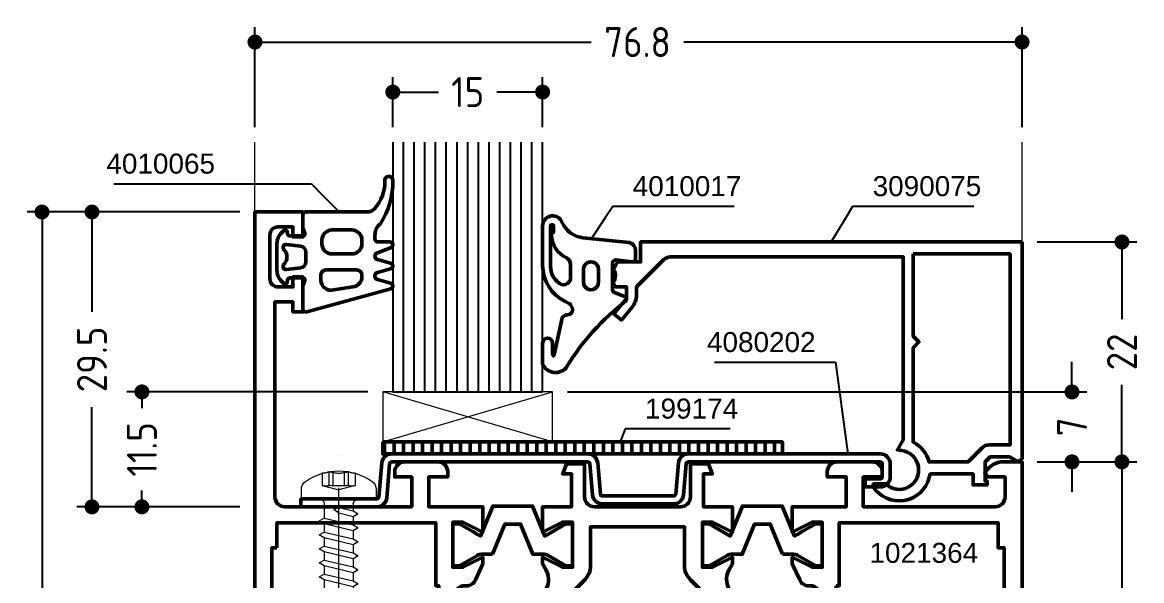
# Model space of a CAD drawing. Header units: millimetres. Extents: x 33 to 159, y 23 to 255.
# Drawn here: x 33.3 to 145.3, y 199 to 254.9 of the extents above; entities that cross this region are included whole.
import ezdxf

# ---------------------------------------------------------------- set-up
doc = ezdxf.new("R2010")
doc.units = ezdxf.units.MM
doc.linetypes.add('CENTER', pattern=[50.8, 31.75, -6.35, 6.35, -6.35])
doc.linetypes.add('HIDDEN', pattern=[9.525, 6.35, -3.175])
for name, color, linetype, lineweight in [('AM_5', 3, 'Continuous', 25), ('AM_C', 50, 'Continuous', 50), ('AM_S', 80, 'Continuous', 50), ('Cent3', 70, 'CENTER', 18), ('CHide4', 10, 'HIDDEN', 13), ('Cont2', 2, 'Continuous', 25), ('Cont3', 70, 'Continuous', 18), ('Cont4', 10, 'Continuous', 13)]:
    doc.layers.add(name, color=color, linetype=linetype, lineweight=lineweight)
doc.styles.add('HBS_DIMTEXTSTYLE', font='isocp.shx')
doc.styles.add('SWISSL', font='swissl.ttf')
doc.dimstyles.new('Konstruktionsschnitt 1-1$0', dxfattribs={"dimscale": 0, "dimtxt": 3, "dimasz": 1.5, "dimexe": 1.5, "dimexo": 1.5, "dimgap": 1.5, "dimtad": 0, "dimdsep": 46, "dimtxsty": 'HBS_DIMTEXTSTYLE', "dimblk": 'PUNKT', "dimcen": 0, "dimclrd": 3, "dimclre": 3, "dimclrt": 2, "dimadec": 1, "dimazin": 2, "dimtfac": 0.7, "dimtofl": 0, "dimtmove": 0, "dimatfit": 3, "dimfxl": 0, "dimtolj": 1, "dimtzin": 0, "dimarcsym": 0})

# ---------------------------------------------------------------- blocks, each defined once
blk = doc.blocks.new('*U25', base_point=(43.9, 167.94))
for p, q in [((43.9, 181.87), (18.9, 181.87)), ((43.9, 180.8), (18.9, 180.8)), ((43.9, 179.73), (18.9, 179.73)), ((43.9, 178.66), (18.9, 178.66)), ((43.9, 177.59), (18.9, 177.59)), ((43.9, 176.51), (18.9, 176.51)), ((43.9, 175.44), (18.9, 175.44)), ((43.9, 174.37), (18.9, 174.37)), ((43.9, 173.3), (18.9, 173.3)), ((43.9, 172.23), (18.9, 172.23)), ((43.9, 171.16), (18.9, 171.16)), ((43.9, 170.09), (18.9, 170.09)), ((43.9, 169.01), (18.9, 169.01))]:
    blk.add_line(p, q)
blk.add_lwpolyline([(18.9, 167.94), (43.9, 167.94), (43.9, 182.94), (18.9, 182.94)])
blk = doc.blocks.new('PUNKT')
at = {"color": 0, "linetype": 'Continuous'}
blk.add_line((-0.5, 0), (-1, 0), dxfattribs=at)
at = {"color": 0, "linetype": 'Continuous', "const_width": 0.5}
blk.add_lwpolyline([(-0.25, 0, 1), (0.25, 0, 1)], format="xyb", close=True, dxfattribs=at)
blk = doc.blocks.new('*D63')
at = {"layer": 'AM_5', "color": 3, "lineweight": -2, "transparency": 16777216}
for p, q in [((70.36, 244.4), (70.36, 249.4)), ((85.36, 244.4), (85.36, 249.4)), ((71.86, 247.9), (74.95, 247.9)), ((83.86, 247.9), (80.77, 247.9))]:
    blk.add_line(p, q, dxfattribs=at)
at = {"layer": 'AM_5', "color": 3, "lineweight": -2, "transparency": 16777216, "xscale": 1.5, "yscale": 1.5, "zscale": 1.5, "rotation": 180}
blk.add_blockref('PUNKT', (70.36, 247.9), dxfattribs=at)
at = {"layer": 'AM_5', "color": 3, "lineweight": -2, "transparency": 16777216, "xscale": 1.5, "yscale": 1.5, "zscale": 1.5}
blk.add_blockref('PUNKT', (85.36, 247.9), dxfattribs=at)
at = {"layer": 'AM_5', "color": 2, "transparency": 16777216, "insert": (77.86, 247.9), "char_height": 3, "attachment_point": 5, "style": 'HBS_DIMTEXTSTYLE'}
blk.add_mtext('\\A1;15', dxfattribs=at)
blk = doc.blocks.new('*D64')
at = {"layer": 'AM_5', "color": 3, "lineweight": -2, "transparency": 16777216}
for p, q in [((56.56, 244.4), (56.56, 254.4)), ((133.36, 244.4), (133.36, 254.4)), ((58.06, 252.9), (90.21, 252.9)), ((131.86, 252.9), (99.51, 252.9))]:
    blk.add_line(p, q, dxfattribs=at)
at = {"layer": 'AM_5', "color": 3, "lineweight": -2, "transparency": 16777216, "xscale": 1.5, "yscale": 1.5, "zscale": 1.5, "rotation": 180}
blk.add_blockref('PUNKT', (56.56, 252.9), dxfattribs=at)
at = {"layer": 'AM_5', "color": 3, "lineweight": -2, "transparency": 16777216, "xscale": 1.5, "yscale": 1.5, "zscale": 1.5}
blk.add_blockref('PUNKT', (133.36, 252.9), dxfattribs=at)
at = {"layer": 'AM_5', "color": 2, "transparency": 16777216, "insert": (94.86, 252.9), "char_height": 3, "attachment_point": 5, "style": 'HBS_DIMTEXTSTYLE'}
blk.add_mtext('\\A1;76.8', dxfattribs=at)
blk = doc.blocks.new('*S515')
at = {"layer": 'AM_5', "color": 3}
for p, q in [((92.38, 236.46), (91.62, 235.32)), ((104.53, 236.46), (92.38, 236.46))]:
    blk.add_line(p, q, dxfattribs=at)
at = {"layer": 'AM_5', "color": 3, "linetype": 'Continuous'}
blk.add_line((91.62, 235.32), (90.24, 233.24), dxfattribs=at)
at = {"layer": 'AM_5', "color": 2, "insert": (94.38, 237.46), "char_height": 2, "attachment_point": 7, "style": 'SWISSL'}
blk.add_mtext('4010017', dxfattribs=at)
blk = doc.blocks.new('*S516')
at = {"layer": 'AM_5', "color": 3}
for p, q in [((42.43, 238.71), (62.21, 238.71)), ((62.21, 238.71), (63.23, 237.68))]:
    blk.add_line(p, q, dxfattribs=at)
at = {"layer": 'AM_5', "color": 3, "linetype": 'Continuous'}
blk.add_line((63.23, 237.68), (64.98, 235.9), dxfattribs=at)
at = {"layer": 'AM_5', "color": 2, "insert": (52.56, 239.71), "char_height": 2, "attachment_point": 9, "style": 'SWISSL'}
blk.add_mtext('4010065', dxfattribs=at)
blk = doc.blocks.new('WS4070448')
at = {"layer": 'Cent3', "ltscale": 0.5}
blk.add_line((8.05, -14.4), (8.07, 4.66), dxfattribs=at)
at = {"layer": 'CHide4', "ltscale": 0.3}
for p, q in [((7.1, 1.69), (7.1, 3.08)), ((7.51, 1.69), (7.51, 2.97)), ((8.63, 1.69), (8.63, 2.97)), ((9.04, 1.69), (9.04, 3.08))]:
    blk.add_line(p, q, dxfattribs=at)
for points in [[(6.42, 2.92), (6.42, 1.69)], [(9.72, 2.92), (9.72, 1.69)], [(6.42, 1.69), (8.07, 1.25)], [(9.72, 1.69), (8.07, 1.25)]]:
    blk.add_lwpolyline(points, dxfattribs=at)
for centre, radius, start, end in [((6.48, 4.2), 1.28, 267.2848, 298.8872), ((8.07, 5.85), 2.94, 250.6988, 289.3012), ((9.66, 4.2), 1.28, 241.1128, 272.7152), ((6.76, 2.85), 1.21, 253.6643, 286.3357), ((8.07, 11.78), 10.13, 264.4948, 275.5052), ((9.38, 2.85), 1.21, 253.6643, 286.3357)]:
    blk.add_arc(centre, radius, start, end, dxfattribs=at)
at = {"layer": 'Cont4'}
for p, q in [((6.62, -8.64), (6.62, -11)), ((6.62, -8.64), (9.52, -8.64)), ((9.52, -11), (9.52, -8.64)), ((6.62, -11), (8.07, -12.64)), ((8.07, -12.64), (9.52, -11))]:
    blk.add_line(p, q, dxfattribs=at)
blk.add_lwpolyline([(11.39, 2.11, 0.314856), (4.74, 2.11, 0.244912), (4.32, 1.29), (4.32, 0.36), (11.82, 0.36), (11.82, 1.29, 0.244912), (11.39, 2.11, 0.138291)], format="xyb", dxfattribs=at)
for points in [[(6.12, -1.14), (6.62, -1.43), (8.07, -1.08), (8.57, -0.71), (8.07, -0.51), (6.62, -0.85)], [(6.12, -2.54), (6.62, -2.83), (9.52, -2.14), (10.02, -1.85), (9.52, -1.56), (6.62, -2.25)], [(6.12, -3.94), (6.62, -4.23), (9.52, -3.54), (10.02, -3.25), (9.52, -2.96), (6.62, -3.65)], [(6.12, -5.34), (6.62, -5.63), (9.52, -4.94), (10.02, -4.65), (9.52, -4.36), (6.62, -5.05)], [(6.12, -6.74), (6.62, -7.03), (9.52, -6.34), (10.02, -6.05), (9.52, -5.76), (6.62, -6.45)], [(6.12, -8.14), (6.62, -8.43), (9.52, -7.74), (10.02, -7.45), (9.52, -7.16), (6.62, -7.85)]]:
    blk.add_lwpolyline(points, close=True, dxfattribs=at)
for points in [[(6.62, -0.14), (6.62, -0.85)], [(9.52, -0.14), (9.52, -1.56)], [(6.62, -1.43), (6.62, -1.85)], [(6.62, -1.43), (6.62, -2.25)], [(6.62, -1.43), (6.62, -2.25)], [(9.52, -2.14), (9.52, -2.96)], [(6.62, -2.83), (6.62, -3.65)], [(6.62, -4.23), (6.62, -5.05)], [(9.52, -3.54), (9.52, -4.36)], [(9.52, -4.94), (9.52, -5.76)], [(6.62, -5.63), (6.62, -6.45)], [(9.52, -6.34), (9.52, -7.16)], [(6.62, -7.03), (6.62, -7.85)], [(9.52, -7.74), (9.52, -8.64)], [(6.62, -8.43), (6.62, -8.64)], [(9.27, -8.64), (9.27, -10.89), (8.1, -12.28)], [(6.62, -9.83), (6.62, -10.65)], [(9.52, -9.14), (9.52, -9.96)]]:
    blk.add_lwpolyline(points, dxfattribs=at)
for centre, radius, start, end in [((6.12, -0.14), 0.5, 0, 90), ((10.02, -0.14), 0.5, 90, 180), ((6.61, -12.47), 1.47, 353.4244, 89.6688)]:
    blk.add_arc(centre, radius, start, end, dxfattribs=at)
blk = doc.blocks.new('*D70')
at = {"layer": 'AM_5', "color": 3, "lineweight": -2, "transparency": 16777216}
for p, q in [((134.86, 232.9), (144.86, 232.9)), ((143.36, 231.4), (143.36, 225.18)), ((143.36, 212.4), (143.36, 218.62)), ((134.86, 210.9), (144.86, 210.9))]:
    blk.add_line(p, q, dxfattribs=at)
at = {"layer": 'AM_5', "color": 3, "lineweight": -2, "transparency": 16777216, "xscale": 1.5, "yscale": 1.5, "zscale": 1.5}
for p, rotation in [((143.36, 232.9), 90), ((143.36, 210.9), 270)]:
    blk.add_blockref('PUNKT', p, dxfattribs=dict(at, rotation=rotation))
at = {"layer": 'AM_5', "color": 2, "transparency": 16777216, "insert": (143.36, 221.9), "char_height": 3, "attachment_point": 5, "rotation": 90, "style": 'HBS_DIMTEXTSTYLE'}
blk.add_mtext('\\A1;22', dxfattribs=at)
blk = doc.blocks.new('*D71')
at = {"layer": 'AM_5', "color": 3, "lineweight": -2, "transparency": 16777216}
for p, q in [((138.36, 219.4), (138.36, 220.9)), ((87.86, 217.9), (139.86, 217.9)), ((134.86, 210.9), (139.86, 210.9)), ((138.36, 209.4), (138.36, 207.9))]:
    blk.add_line(p, q, dxfattribs=at)
at = {"layer": 'AM_5', "color": 3, "lineweight": -2, "transparency": 16777216, "xscale": 1.5, "yscale": 1.5, "zscale": 1.5}
for p, rotation in [((138.36, 217.9), 270), ((138.36, 210.9), 90)]:
    blk.add_blockref('PUNKT', p, dxfattribs=dict(at, rotation=rotation))
at = {"layer": 'AM_5', "color": 2, "transparency": 16777216, "insert": (138.36, 214.4), "char_height": 3, "attachment_point": 5, "rotation": 90, "style": 'HBS_DIMTEXTSTYLE'}
blk.add_mtext('\\A1;7', dxfattribs=at)
blk = doc.blocks.new('*D72')
at = {"layer": 'AM_5', "color": 3, "lineweight": -2, "transparency": 16777216}
for p, q in [((67.86, 217.9), (43.74, 217.9)), ((45.24, 216.4), (45.24, 216.26)), ((45.24, 207.9), (45.24, 208.04)), ((55.06, 206.4), (43.74, 206.4))]:
    blk.add_line(p, q, dxfattribs=at)
at = {"layer": 'AM_5', "color": 3, "lineweight": -2, "transparency": 16777216, "xscale": 1.5, "yscale": 1.5, "zscale": 1.5}
for p, rotation in [((45.24, 217.9), 90), ((45.24, 206.4), 270)]:
    blk.add_blockref('PUNKT', p, dxfattribs=dict(at, rotation=rotation))
at = {"layer": 'AM_5', "color": 2, "transparency": 16777216, "insert": (45.24, 212.15), "char_height": 3, "attachment_point": 5, "rotation": 90, "style": 'HBS_DIMTEXTSTYLE'}
blk.add_mtext('\\A1;11.5', dxfattribs=at)
blk = doc.blocks.new('*D73')
at = {"layer": 'AM_5', "color": 3, "lineweight": -2, "transparency": 16777216}
for p, q in [((55.06, 235.9), (38.74, 235.9)), ((40.24, 234.4), (40.24, 225.91)), ((40.24, 207.9), (40.24, 216.39)), ((55.06, 206.4), (38.74, 206.4))]:
    blk.add_line(p, q, dxfattribs=at)
at = {"layer": 'AM_5', "color": 3, "lineweight": -2, "transparency": 16777216, "xscale": 1.5, "yscale": 1.5, "zscale": 1.5}
for p, rotation in [((40.24, 235.9), 90), ((40.24, 206.4), 270)]:
    blk.add_blockref('PUNKT', p, dxfattribs=dict(at, rotation=rotation))
at = {"layer": 'AM_5', "color": 2, "transparency": 16777216, "insert": (40.24, 221.15), "char_height": 3, "attachment_point": 5, "rotation": 90, "style": 'HBS_DIMTEXTSTYLE'}
blk.add_mtext('\\A1;29.5', dxfattribs=at)
blk = doc.blocks.new('*S521')
at = {"layer": 'AM_5', "color": 3}
for p, q in [((116.4, 236.46), (115.55, 235.04)), ((128.53, 236.46), (116.4, 236.46))]:
    blk.add_line(p, q, dxfattribs=at)
at = {"layer": 'AM_5', "color": 3, "linetype": 'Continuous'}
blk.add_line((115.55, 235.04), (114.26, 232.9), dxfattribs=at)
at = {"layer": 'AM_5', "color": 2, "insert": (118.4, 237.46), "char_height": 2, "attachment_point": 7, "style": 'SWISSL'}
blk.add_mtext('3090075', dxfattribs=at)
blk = doc.blocks.new('*S522')
at = {"layer": 'AM_5', "color": 3}
for p, q in [((93.61, 214.2), (93.13, 212.9)), ((104.14, 214.2), (93.61, 214.2))]:
    blk.add_line(p, q, dxfattribs=at)
at = {"layer": 'AM_5', "color": 2, "insert": (95.61, 215.2), "char_height": 2, "attachment_point": 7, "style": 'SWISSL'}
blk.add_mtext('199174', dxfattribs=at)
blk = doc.blocks.new('*S523')
at = {"layer": 'AM_5', "color": 3}
for p, q in [((102.56, 220.86), (114.69, 220.86)), ((114.69, 220.86), (115.58, 214.18))]:
    blk.add_line(p, q, dxfattribs=at)
at = {"layer": 'AM_5', "color": 3, "linetype": 'Continuous'}
blk.add_line((115.58, 214.18), (115.91, 211.7), dxfattribs=at)
at = {"layer": 'AM_5', "color": 2, "insert": (112.69, 221.86), "char_height": 2, "attachment_point": 9, "style": 'SWISSL'}
blk.add_mtext('4080202', dxfattribs=at)
blk = doc.blocks.new('*D139')
at = {"layer": 'AM_5', "color": 3, "lineweight": -2, "transparency": 16777216}
for p, q in [((55.06, 235.9), (33.74, 235.9)), ((35.24, 234.4), (35.24, 184.66)), ((35.24, 145.4), (35.24, 178.06)), ((55.06, 143.9), (33.74, 143.9))]:
    blk.add_line(p, q, dxfattribs=at)
at = {"layer": 'AM_5', "color": 3, "lineweight": -2, "transparency": 16777216, "xscale": 1.5, "yscale": 1.5, "zscale": 1.5}
for p, rotation in [((35.24, 235.9), 90), ((35.24, 143.9), 270)]:
    blk.add_blockref('PUNKT', p, dxfattribs=dict(at, rotation=rotation))
at = {"layer": 'AM_5', "color": 2, "transparency": 16777216, "insert": (35.24, 181.36), "char_height": 3, "attachment_point": 5, "rotation": 90, "style": 'HBS_DIMTEXTSTYLE'}
blk.add_mtext('\\A1;92', dxfattribs=at)
blk = doc.blocks.new('*D140')
at = {"layer": 'AM_5', "color": 3, "lineweight": -2, "transparency": 16777216}
for p, q in [((134.86, 210.9), (144.86, 210.9)), ((143.36, 209.4), (143.36, 194.9)), ((143.36, 170.4), (143.36, 188.12)), ((134.86, 168.9), (144.86, 168.9))]:
    blk.add_line(p, q, dxfattribs=at)
at = {"layer": 'AM_5', "color": 3, "lineweight": -2, "transparency": 16777216, "xscale": 1.5, "yscale": 1.5, "zscale": 1.5}
for p, rotation in [((143.36, 210.9), 90), ((143.36, 168.9), 270)]:
    blk.add_blockref('PUNKT', p, dxfattribs=dict(at, rotation=rotation))
at = {"layer": 'AM_5', "color": 2, "transparency": 16777216, "insert": (143.36, 191.51), "char_height": 3, "attachment_point": 5, "rotation": 90, "style": 'HBS_DIMTEXTSTYLE'}
blk.add_mtext('\\A1;42', dxfattribs=at)
blk = doc.blocks.new('WI3090075')
for points in [[(0, 22), (0, 0.3), (-0.45, 0.04), (-1.25, 0.5), (-3.2, 0.5), (-3.7, 0), (-3.7, -1.9), (-3.5, -1.9), (-3.5, -2.3), (-4.9, -2.3), (-4.9, -1.2), (-9.2, -1.2), (-9.3, -1.57, -0.652679), (-14.9, -2.49), (-14.9, -2.2), (-13.66, -2.2, 1.382111), (-12.04, 1.13), (-12.48, 1.19), (-11.9, 2.2), (-11.9, 20.5), (-35.19, 20.5, 0.198912), (-35.89, 20.21), (-38.6, 17.5), (-38.6, 16.71, -0.176327), (-39.07, 15.43), (-40.12, 14.18), (-40.88, 14.82), (-39.6, 16.35), (-39.6, 17.5), (-40.7, 17.5), (-40.93, 17.99, 0.339409), (-40.9, 19.21), (-40.5, 20), (-38.2, 20), (-38.2, 22), (0, 22)], [(-10.9, 20.8), (-10.9, 12.58), (-10.32, 12), (-10.9, 11.42), (-10.9, 1.97, -0.213458), (-9.31, 0), (-5.4, 0), (-3.99, 1.41, -0.198912), (-3.28, 1.7), (-1.2, 1.7), (-1.2, 20.8), (-10.9, 20.8)]]:
    blk.add_lwpolyline(points, format="xyb", close=True)
blk = doc.blocks.new('WI1021364')
for points in [[(275.03, 179.58), (274.3, 177.96, -0.294108), (273.39, 177.38), (273.23, 177.38, 0.414214), (272.23, 176.38), (272.23, 161.18, 0.414214), (273.23, 160.18), (273.39, 160.18, -0.294108), (274.3, 159.59), (275.03, 157.98), (275.03, 157.33), (273.03, 158.33), (272.03, 158.33), (272.03, 153.83), (273.03, 153.83), (275.03, 154.83), (275.03, 152.28), (269.63, 152.28), (269.63, 149.28), (271.53, 149.28), (271.53, 148.78, -0.414214), (270.53, 147.78), (267.23, 147.78, -0.414214), (266.23, 148.78), (266.23, 149.28), (267.93, 149.28), (267.93, 152.28), (255.23, 152.28, 0.414214), (254.23, 151.28), (254.23, 131.78), (256.03, 131.78), (256.03, 132.78), (257.03, 132.78), (257.03, 129.28), (256.03, 129.28), (256.03, 130.28), (254.53, 130.28, 0.414214), (253.73, 129.48), (253.73, 125.08, 0.414214), (254.53, 124.28), (256.03, 124.28), (256.03, 125.28), (257.03, 125.28), (257.03, 122.78), (252.23, 122.78), (252.23, 214.78), (257.03, 214.78), (257.03, 212.28), (256.03, 212.28), (256.03, 213.28), (254.53, 213.28, 0.414214), (253.73, 212.48), (253.73, 208.08, 0.414214), (254.53, 207.28), (256.03, 207.28), (256.03, 208.28), (257.03, 208.28), (257.03, 204.78), (256.03, 204.78), (256.03, 205.78), (254.23, 205.78), (254.23, 186.28, 0.414214), (255.23, 185.28), (267.93, 185.28), (267.93, 188.28), (266.23, 188.28), (266.23, 188.78, -0.414214), (267.23, 189.78), (270.53, 189.78, -0.414214), (271.53, 188.78), (271.53, 188.28), (269.63, 188.28), (269.63, 185.28), (275.03, 185.28), (275.03, 182.73), (273.03, 183.73), (272.03, 183.73), (272.03, 179.23), (273.03, 179.23), (275.03, 180.23), (275.03, 179.58)], [(279.03, 172.53, -0.198912), (280.5, 176.07), (281.04, 176.61, 0.339454), (281.35, 179.02), (281.03, 179.58), (281.03, 180.23), (283.03, 179.23), (284.03, 179.23), (284.03, 183.73), (283.03, 183.73), (281.03, 182.73), (281.03, 185.28), (283.93, 185.28), (283.93, 188.58), (283.05, 188.58), (283.41, 189.58), (285.23, 189.58), (285.23, 186.28, 0.414214), (286.23, 185.28), (294.83, 185.28, 0.414214), (295.83, 186.28), (295.83, 189.58), (297.65, 189.58), (298.02, 188.58), (297.13, 188.58), (297.13, 185.28), (300.03, 185.28), (300.03, 182.73), (298.03, 183.73), (297.03, 183.73), (297.03, 179.23), (298.03, 179.23), (300.03, 180.23), (300.03, 179.58), (299.71, 179.02, 0.339454), (300.03, 176.61), (300.57, 176.07, -0.198912), (302.03, 172.53), (302.03, 165.02, -0.198912), (300.57, 161.48), (300.03, 160.95, 0.339454), (299.71, 158.53), (300.03, 157.98), (300.03, 157.33), (298.03, 158.33), (297.03, 158.33), (297.03, 153.83), (298.03, 153.83), (300.03, 154.83), (300.03, 152.28), (297.13, 152.28), (297.13, 148.98), (298.02, 148.98), (297.65, 147.98), (295.83, 147.98), (295.83, 151.28, 0.414214), (294.83, 152.28), (286.23, 152.28, 0.414214), (285.23, 151.28), (285.23, 147.98), (283.41, 147.98), (283.05, 148.98), (283.93, 148.98), (283.93, 152.28), (281.03, 152.28), (281.03, 154.83), (283.03, 153.83), (284.03, 153.83), (284.03, 158.33), (283.03, 158.33), (281.03, 157.33), (281.03, 157.98), (281.35, 158.53, 0.339454), (281.04, 160.95), (280.5, 161.48, -0.198912), (279.03, 165.02)], [(306.03, 157.98), (306.77, 159.59, -0.294108), (307.68, 160.18), (307.83, 160.18, 0.414214), (308.83, 161.18), (308.83, 176.38, 0.414214), (307.83, 177.38), (307.68, 177.38, -0.294108), (306.77, 177.96), (306.03, 179.58), (306.03, 180.23), (308.03, 179.23), (309.03, 179.23), (309.03, 183.73), (308.03, 183.73), (306.03, 182.73), (306.03, 185.28), (311.43, 185.28), (311.43, 188.28), (309.53, 188.28), (309.53, 188.78, -0.414214), (310.53, 189.78), (314.03, 189.78, -0.414214), (315.03, 188.78), (315.03, 188.28), (313.13, 188.28), (313.13, 185.28), (326.33, 185.28, 0.414214), (327.33, 186.28), (327.33, 188.28), (325.53, 188.28), (325.32, 188.79), (325.72, 189.19, -0.198912), (327.14, 189.78), (329.03, 189.78), (329.03, 147.78), (327.14, 147.78, -0.198912), (325.72, 148.36), (325.32, 148.76), (325.53, 149.28), (327.33, 149.28), (327.33, 151.28, 0.414214), (326.33, 152.28), (313.13, 152.28), (313.13, 149.28), (315.03, 149.28), (315.03, 148.78, -0.414214), (314.03, 147.78), (310.53, 147.78, -0.414214), (309.53, 148.78), (309.53, 149.28), (311.43, 149.28), (311.43, 152.28), (306.03, 152.28), (306.03, 154.83), (308.03, 153.83), (309.03, 153.83), (309.03, 158.33), (308.03, 158.33), (306.03, 157.33), (306.03, 157.98)], [(276.02, 180.53), (274.9, 180.53, 0.131652), (274.5, 180.42), (272.69, 179.38), (272.03, 179.38), (272.03, 183.58), (272.69, 183.58), (274.03, 182.8), (274.52, 182.52), (274.82, 182.35), (276.03, 185.35), (280.03, 185.35), (281.25, 182.35), (283.37, 183.58), (284.03, 183.58), (284.03, 179.38), (283.37, 179.38), (281.57, 180.42, 0.131652), (281.17, 180.53), (280.04, 180.53), (278.82, 183.55), (277.25, 183.55)], [(305.04, 180.53), (306.17, 180.53, -0.131652), (306.57, 180.42), (308.37, 179.38), (309.03, 179.38), (309.03, 183.58), (308.37, 183.58), (307.03, 182.8), (306.54, 182.52), (306.25, 182.35), (305.03, 185.35), (301.03, 185.35), (299.82, 182.35), (297.69, 183.58), (297.03, 183.58), (297.03, 179.38), (297.69, 179.38), (299.5, 180.42, -0.131652), (299.9, 180.53), (301.02, 180.53), (302.25, 183.55), (303.82, 183.55)], [(281.03, 172.53, -0.198912), (281.91, 174.65), (285.25, 177.99, 0.198912), (285.83, 179.4), (285.83, 183.28), (295.23, 183.28), (295.23, 179.4, 0.198912), (295.82, 177.99), (299.15, 174.65, -0.198912), (300.03, 172.53), (300.03, 165.02, -0.198912), (299.15, 162.9), (295.82, 159.56, 0.198912), (295.23, 158.15), (295.23, 154.28), (285.83, 154.28), (285.83, 158.15, 0.198912), (285.25, 159.56), (281.91, 162.9, -0.198912), (281.03, 165.02)], [(276.02, 157.03), (274.9, 157.03, -0.131652), (274.5, 157.13), (272.69, 158.18), (272.03, 158.18), (272.03, 153.98), (272.69, 153.98), (274.03, 154.75), (274.52, 155.03), (274.82, 155.2), (276.03, 152.2), (280.03, 152.2), (281.25, 155.2), (283.37, 153.98), (284.03, 153.98), (284.03, 158.18), (283.37, 158.18), (281.57, 157.13, -0.131652), (281.17, 157.03), (280.04, 157.03), (278.82, 154), (277.25, 154)], [(305.04, 157.03), (306.17, 157.03, 0.131652), (306.57, 157.13), (308.37, 158.18), (309.03, 158.18), (309.03, 153.98), (308.37, 153.98), (307.03, 154.75), (306.54, 155.03), (306.25, 155.2), (305.03, 152.2), (301.03, 152.2), (299.82, 155.2), (297.69, 153.98), (297.03, 153.98), (297.03, 158.18), (297.69, 158.18), (299.5, 157.13, 0.131652), (299.9, 157.03), (301.02, 157.03), (302.25, 154), (303.82, 154)]]:
    blk.add_lwpolyline(points, format="xyb", close=True)
for points in [[(254.43, 181.18), (254.43, 183.68), (270.33, 183.68), (270.33, 177.38), (270.63, 177.38), (270.63, 160.18), (270.33, 160.18), (270.33, 153.88), (254.43, 153.88), (254.43, 156.38), (253.93, 156.38), (253.93, 181.18), (254.43, 181.18)], [(310.43, 177.38), (310.73, 177.38), (310.73, 183.68), (326.63, 183.68), (326.63, 181.18), (327.23, 181.18), (327.23, 156.38), (326.63, 156.38), (326.63, 153.88), (310.73, 153.88), (310.73, 160.18), (310.43, 160.18), (310.43, 177.38)]]:
    blk.add_lwpolyline(points, close=True)
blk = doc.blocks.new('WI199174')
h = blk.add_hatch()
h.set_pattern_fill('LINE', color=256, scale=0.3, angle=90)
h.paths.add_polyline_path([(0, 1.2), (0, 0), (40, 0), (40, 1.2)])
blk.add_lwpolyline([(0, 1.2), (0, 0), (40, 0), (40, 1.2)], close=True)
blk = doc.blocks.new('WI4010017')
for points in [[(-3.46, 2.42, -0.240056), (-5.37, 3.66), (-5.63, 4.12, 0.767327), (-7.5, 3.62), (-7.5, -0.35, 0.286745), (-5.25, -3.94), (-4.85, -4.14, -0.149451), (-4.72, -4.26), (-4.57, -4.53, -0.57735), (-5, -5.28), (-5.12, -5.28), (-5.16, -5.31, 0.158399), (-5.55, -5.6), (-6.36, -9.28, -0.113567), (-6.42, -9.4, -0.190093), (-6.5, -9.19), (-6.5, -8.12, 1), (-7.5, -8.12), (-7.5, -10.18, 0.009709), (-7.5, -10.22, 0.587918), (-5.07, -10.47, -0.09166), (0.81, -3.93, 0.553622), (0.7, -3.44), (-0.3, -3.07, -0.315299), (-0.5, -2.79), (-0.5, -0.1, -0.449698), (-0.16, 0.2), (1.46, 0, 0.449698), (1.8, 0.3), (1.8, 1.16, 0.354573), (1.17, 1.94), (-3.46, 2.42)], [(-3.46, 2.42, -0.240056), (-5.37, 3.66), (-5.63, 4.12, 0.767327), (-7.5, 3.62), (-7.5, -0.35, 0.286745), (-5.25, -3.94), (-4.85, -4.14, -0.149451), (-4.72, -4.26), (-4.57, -4.53, -0.57735), (-5, -5.28), (-5.12, -5.28), (-5.16, -5.31, 0.158399), (-5.55, -5.6), (-6.36, -9.28, -0.113567), (-6.42, -9.4, -0.190093), (-6.5, -9.19), (-6.5, -8.12, 1), (-7.5, -8.12), (-7.5, -10.18, 0.009709), (-7.5, -10.22, 0.587918), (-5.07, -10.47, -0.09166), (0.81, -3.93, 0.553622), (0.7, -3.44), (-0.3, -3.07, -0.315299), (-0.5, -2.79), (-0.5, -0.1, -0.449698), (-0.16, 0.2), (1.46, 0, 0.449698), (1.8, 0.3), (1.8, 1.16, 0.354573), (1.17, 1.94), (-3.46, 2.42)], [(-4.7, -0.28, 0.292811), (-5.16, 0.44, -0.290987), (-6.6, 2.71), (-6.6, 2.92), (-6.5, 2.92, 0.414214), (-6.4, 3.02), (-6.4, 3.62, 0.414214), (-6.5, 3.72), (-6.6, 3.72, 0.414214), (-6.7, 3.62), (-6.7, -0.48, 0.244698), (-5.85, -2.12), (-5.8, -2.15, 0.673804), (-4.71, -1.45), (-4.7, -0.28)], [(-4.7, -0.28, 0.292811), (-5.16, 0.44, -0.290987), (-6.6, 2.71), (-6.6, 2.92), (-6.5, 2.92, 0.414214), (-6.4, 3.02), (-6.4, 3.62, 0.414214), (-6.5, 3.72), (-6.6, 3.72, 0.414214), (-6.7, 3.62), (-6.7, -0.48, 0.244698), (-5.85, -2.12), (-5.8, -2.15, 0.673804), (-4.71, -1.45), (-4.7, -0.28)], [(-1.91, -0.73, 1.006711), (-3.4, -0.73), (-3.4, -2.03, 1.006711), (-1.91, -2.03), (-1.91, -0.73)], [(-1.91, -0.73, 1.006711), (-3.4, -0.73), (-3.4, -2.03, 1.006711), (-1.91, -2.03), (-1.91, -0.73)], [(-1.91, -0.73, 1.006711), (-3.4, -0.73), (-3.4, -2.03, 1.006711), (-1.91, -2.03), (-1.91, -0.73)]]:
    blk.add_lwpolyline(points, format="xyb", close=True)
blk = doc.blocks.new('WI4010065')
for points in [[(0.3, 0, 0.414214), (0, -0.3), (0, -1.62), (0.19, -2.13, -0.520567), (0, -2.4), (-1.33, -2.4, -0.36397), (-1.53, -2.23), (-1.58, -1.97, 0.594937), (-1.91, -1.85), (-2.12, -2.05, 0.208), (-2.6, -3.15), (-2.6, -5.85, 0.208), (-2.12, -6.95), (-1.91, -7.15, 0.594937), (-1.58, -7.03), (-1.53, -6.77, -0.36397), (-1.33, -6.6), (0, -6.6, -0.520567), (0.19, -6.87), (0, -7.38), (0, -9.7, 0.505497), (0.39, -9.99), (8.79, -7.69, 0.751737), (8.78, -7.11), (7.47, -6.76, -0.767327), (7.47, -6.04), (8.78, -5.69, 0.767327), (8.78, -5.11), (7.46, -4.76, -0.767327), (7.46, -4.08), (8.78, -3.59, 0.876976), (8.7, -3), (7.5, -3, -0.414214), (7.2, -2.7), (7.2, -2.48, -0.051818), (7.23, -2.17, -0.225446), (7.75, -1.18, 0.150709), (9, 3.17, 1.016945), (8.2, 3.15, -0.195341), (7.16, 0.33, -0.211259), (6.42, 0)], [(4.9, -1.8, -0.414214), (5.9, -2.8), (5.9, -3.2, -0.414214), (4.9, -4.2), (2.9, -4.2, -0.414214), (1.9, -3.2), (1.9, -2.8, -0.414214), (2.9, -1.8)], [(0.3, -4.98), (0.3, -4.02, 0.378866), (-0.23, -3.43), (-1.66, -3.25, 0.717695), (-1.91, -3.76, -0.421053), (-1.91, -5.24, 0.717695), (-1.66, -5.75), (-0.23, -5.57, 0.378866)], [(5.4, -5.8, -0.414214), (5.9, -6.3), (5.9, -6.49, -0.328465), (5.2, -7.44), (3.1, -7.78, -0.505497), (1.8, -6.83), (1.8, -6.3, -0.414214), (2.3, -5.8)]]:
    blk.add_lwpolyline(points, format="xyb", close=True)
blk = doc.blocks.new('WI4080202')
blk.add_lwpolyline([(-48.32, -0.18), (-48.61, -3.59, -0.388879), (-49.61, -4.5), (-57.2, -4.5), (-57.2, -3.7), (-49.61, -3.7, 0.388879), (-49.41, -3.52), (-49.11, -0.11, -0.388879), (-48.12, 0.8), (-28.48, 0.8, -0.388879), (-27.49, -0.11), (-27.22, -3.22, 0.388879), (-27.02, -3.4), (-19.88, -3.4, 0.388879), (-19.68, -3.22), (-19.41, -0.11, -0.388879), (-18.42, 0.8), (0.8, 0.8, -0.414214), (1.8, -0.2), (1.8, -1.5, -0.414214), (0.8, -2.5), (-0.7, -2.5), (-0.7, -1.7), (0.8, -1.7, 0.414214), (1, -1.5), (1, -0.2, 0.414214), (0.8, 0), (-18.42, 0, 0.388879), (-18.62, -0.18), (-18.89, -3.29, -0.388879), (-19.88, -4.2), (-27.02, -4.2, -0.388879), (-28.01, -3.29), (-28.28, -0.18, 0.388879), (-28.48, 0), (-48.12, 0, 0.388879), (-48.32, -0.18)], format="xyb", close=True)

msp = doc.modelspace()

# ---------------------------------------------------------------- linework, layer by layer
at = {"layer": 'Cont3'}
for p, q in [((56.561, 235.9), (56.561, 242.9)), ((133.361, 232.9), (133.361, 242.9))]:
    msp.add_line(p, q, dxfattribs=at)
msp.add_lwpolyline([(69.361, 212.9), (86.361, 212.9), (86.361, 217.9), (69.361, 217.9), (69.361, 212.9)], dxfattribs=at)
at = {"layer": 'Cont4'}
for points in [[(69.361, 212.9), (86.361, 217.9)], [(86.361, 212.9), (69.361, 217.9)]]:
    msp.add_lwpolyline(points, dxfattribs=at)

# ---------------------------------------------------------------- block references
at = {"xscale": -1}
msp.add_blockref('WS4070448', (73.024, 206.839), dxfattribs=at)
at = {"layer": 'AM_5'}
for name in ['*S516', '*S515', '*S521', '*S523', '*S522']:
    msp.add_blockref(name, (0, 0), dxfattribs=at)
at = {"layer": 'AM_C'}
for name, p in [('WI4010065', (61.363, 235.9)), ('WI4010017', (92.861, 230.9)), ('WI199174', (69.361, 211.7)), ('WI4080202', (118.361, 210.9))]:
    msp.add_blockref(name, p, dxfattribs=at)
at = {"layer": 'AM_S'}
for name, p in [('WI1021364', (-195.671, 21.124)), ('WI3090075', (133.361, 210.9))]:
    msp.add_blockref(name, p, dxfattribs=at)
at = {"layer": 'Cont2', "rotation": 269.9999999999999}
msp.add_blockref('*U25', (70.359, 217.9), dxfattribs=at)

# ---------------------------------------------------------------- texts
at = {"layer": 'AM_5', "color": 2, "insert": (128.961, 202.8), "char_height": 2, "attachment_point": 3, "style": 'SWISSL'}
msp.add_mtext('1021364', dxfattribs=at)

# ---------------------------------------------------------------- dimensions: what is measured, and where the dimension line sits
at = {"layer": 'AM_5'}
for base, p1, p2, picture, middle in [((133.361, 252.9), (56.561, 242.9), (133.361, 242.9), '*D64', (94.861, 252.9)), ((85.359, 247.9), (70.359, 242.9), (85.359, 242.9), '*D63', (77.859, 247.9))]:
    dim = msp.add_linear_dim(base=base, p1=p1, p2=p2, dimstyle='Konstruktionsschnitt 1-1$0', override={"dimscale": 1}, dxfattribs=at)
    dim.commit()
    dim.dimension.update_dxf_attribs({"geometry": picture, "text_midpoint": middle, "dimtype": 160})
for base, p1, p2, picture, middle in [((35.243, 235.9), (56.561, 143.9), (56.561, 235.9), '*D139', (35.243, 181.358)), ((40.243, 235.9), (56.561, 206.4), (56.561, 235.9), '*D73', (40.243, 221.15)), ((138.361, 217.9), (133.361, 210.9), (86.361, 217.9), '*D71', (138.361, 214.4)), ((45.243, 206.4), (69.361, 217.9), (56.561, 206.4), '*D72', (45.243, 212.147)), ((143.361, 210.9), (133.361, 168.9), (133.361, 210.9), '*D140', (143.361, 191.509))]:
    dim = msp.add_linear_dim(base=base, p1=p1, p2=p2, angle=90, dimstyle='Konstruktionsschnitt 1-1$0', override={"dimscale": 1}, dxfattribs=at)
    dim.commit()
    dim.dimension.update_dxf_attribs({"geometry": picture, "text_midpoint": middle, "dimtype": 160})
dim = msp.add_linear_dim(base=(143.361, 210.9), p1=(133.361, 232.9), p2=(133.361, 210.9), angle=270, dimstyle='Konstruktionsschnitt 1-1$0', override={"dimscale": 1}, dxfattribs=at)
dim.commit()
dim.dimension.update_dxf_attribs({"geometry": '*D70', "text_midpoint": (143.361, 221.9)})

doc.saveas('drawing.dxf')
